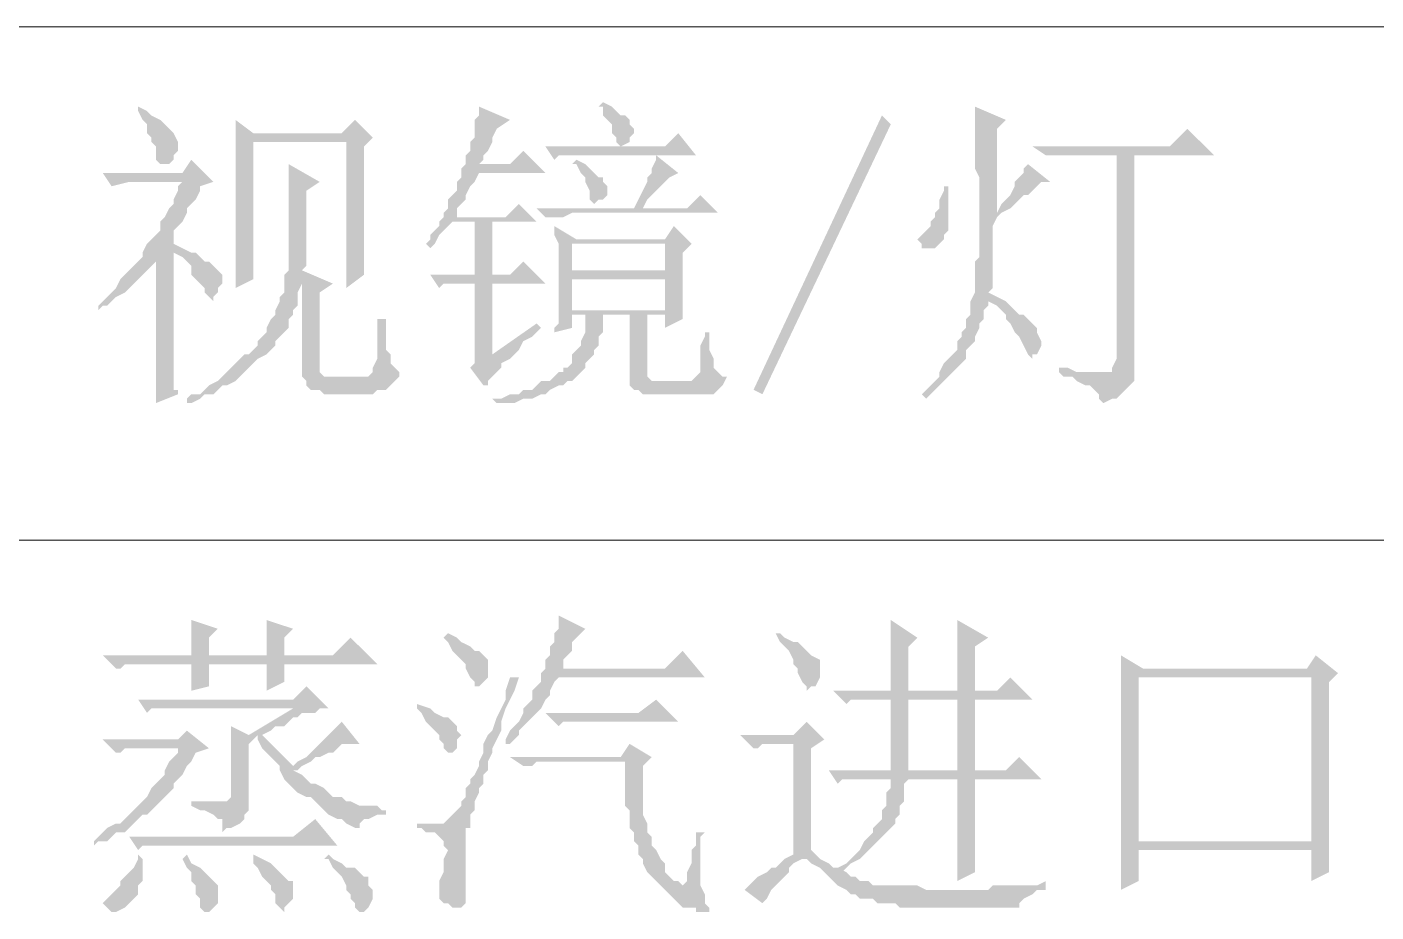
# Model space of a CAD drawing. Header units: millimetres. Extents: x 6 to 291, y 3 to 207.
# Drawn here: x 267.12 to 280.02, y 89.58 to 98.04 of the extents above; entities that cross this region are included whole.
import ezdxf

# ---------------------------------------------------------------- set-up
doc = ezdxf.new("R2010")
doc.units = ezdxf.units.MM

msp = doc.modelspace()

# ---------------------------------------------------------------- hatches: boundary and pattern name
at = {"true_color": 0x00b8b8}
h = msp.add_hatch(color=132, dxfattribs=at)
h.dxf.hatch_style = 2
h.paths.add_polyline_path([(268.18161, 97.282), (268.18161, 97.239667), (268.223944, 97.155), (268.266277, 97.112667), (268.266277, 97.028), (268.30861, 96.985667), (268.30861, 96.943333), (268.350944, 96.901), (268.350944, 96.774), (268.393277, 96.731667), (268.477944, 96.731667), (268.520277, 96.774), (268.520277, 96.816333), (268.56261, 96.858667), (268.56261, 96.943333), (268.520277, 97.028), (268.477944, 97.070333), (268.43561, 97.112667), (268.393277, 97.155), (268.30861, 97.197333), (268.266277, 97.239667)])
h = msp.add_hatch(color=132, dxfattribs=at)
h.dxf.hatch_style = 2
h.paths.add_polyline_path([(271.441277, 97.282), (271.441277, 97.197333), (271.398944, 97.155), (271.398944, 96.985667), (271.35661, 96.943333), (271.35661, 96.858667), (271.314277, 96.816333), (271.314277, 96.731667), (271.271944, 96.689333), (271.441277, 96.731667), (271.48361, 96.774), (271.48361, 96.816333), (271.525944, 96.858667), (271.568277, 96.943333), (271.568277, 96.985667), (271.61061, 97.070333), (271.73761, 97.155)])
h = msp.add_hatch(color=132, dxfattribs=at)
h.dxf.hatch_style = 2
h.paths.add_polyline_path([(272.62661, 97.324333), (272.584277, 97.282), (272.62661, 97.282), (272.62661, 97.197333), (272.668944, 97.155), (272.711277, 97.112667), (272.711277, 97.028), (272.75361, 96.985667), (272.75361, 96.943333), (272.795944, 96.901), (272.88061, 96.943333), (272.88061, 96.985667), (272.922944, 97.028), (272.922944, 97.070333), (272.88061, 97.112667), (272.88061, 97.155), (272.838277, 97.197333), (272.795944, 97.197333), (272.75361, 97.239667), (272.711277, 97.282)])
h = msp.add_hatch(color=132, dxfattribs=at)
h.dxf.hatch_style = 2
h.paths.add_polyline_path([(276.18261, 97.282), (276.18261, 96.689333), (276.224944, 96.604667), (276.224944, 96.266), (276.394277, 96.266), (276.394277, 97.070333), (276.478944, 97.155)])
h = msp.add_hatch(color=132, dxfattribs=at)
h.dxf.hatch_style = 2
h.paths.add_polyline_path([(269.112944, 97.155), (269.112944, 97.028), (269.282277, 97.028)])
h = msp.add_hatch(color=132, dxfattribs=at)
h.dxf.hatch_style = 2
h.paths.add_polyline_path([(270.255944, 97.155), (270.128944, 97.028), (269.112944, 97.028), (269.112944, 95.546333), (269.282277, 95.631), (269.282277, 96.943333), (270.171277, 96.943333), (270.425277, 96.985667)])
h = msp.add_hatch(color=132, dxfattribs=at)
h.dxf.hatch_style = 2
h.paths.add_polyline_path([(274.15061, 94.530333), (274.065944, 94.572667), (275.29361, 97.197333), (275.378277, 97.112667)])
h = msp.add_hatch(color=132, dxfattribs=at)
h.dxf.hatch_style = 2
h.paths.add_polyline_path([(273.346277, 97.028), (273.219277, 96.901), (272.076277, 96.901), (272.160944, 96.774), (272.203277, 96.816333), (273.51561, 96.816333)])
h = msp.add_hatch(color=132, dxfattribs=at)
h.dxf.hatch_style = 2
h.paths.add_polyline_path([(278.21461, 97.070333), (278.045277, 96.901), (276.732944, 96.901), (276.859944, 96.816333), (278.46861, 96.816333)])
h = msp.add_hatch(color=132, dxfattribs=at)
h.dxf.hatch_style = 2
h.paths.add_polyline_path([(270.425277, 96.985667), (270.171277, 96.943333), (270.171277, 95.546333), (270.34061, 95.673333), (270.34061, 95.800333), (270.34061, 96.901)])
h = msp.add_hatch(color=132, dxfattribs=at)
h.dxf.hatch_style = 2
h.paths.add_polyline_path([(268.68961, 96.774), (268.604944, 96.647), (267.842944, 96.647), (267.92761, 96.52), (268.096944, 96.562333), (268.901277, 96.562333)])
h = msp.add_hatch(color=132, dxfattribs=at)
h.dxf.hatch_style = 2
h.paths.add_polyline_path([(271.86461, 96.858667), (271.73761, 96.731667), (271.441277, 96.731667), (271.271944, 96.689333), (271.271944, 96.604667), (271.22961, 96.562333), (271.22961, 96.477667), (271.187277, 96.435333), (271.144944, 96.393), (271.144944, 96.308333), (271.10261, 96.266), (271.10261, 96.223667), (271.22961, 96.223667), (271.22961, 96.308333), (271.271944, 96.350667), (271.314277, 96.393), (271.314277, 96.435333), (271.35661, 96.52), (271.398944, 96.562333), (271.441277, 96.647), (272.076277, 96.647)])
h = msp.add_hatch(color=132, dxfattribs=at)
h.dxf.hatch_style = 2
h.paths.add_polyline_path([(272.37261, 96.774), (272.330277, 96.731667), (272.37261, 96.731667), (272.414944, 96.647), (272.457277, 96.604667), (272.457277, 96.562333), (272.49961, 96.477667), (272.49961, 96.393), (272.541944, 96.350667), (272.584277, 96.393), (272.62661, 96.393), (272.668944, 96.435333), (272.668944, 96.52), (272.62661, 96.562333), (272.62661, 96.604667), (272.584277, 96.604667), (272.541944, 96.647), (272.49961, 96.689333), (272.457277, 96.731667)])
h = msp.add_hatch(color=132, dxfattribs=at)
h.dxf.hatch_style = 2
h.paths.add_polyline_path([(273.13461, 96.816333), (273.13461, 96.774), (273.092277, 96.689333), (273.092277, 96.647), (273.049944, 96.604667), (273.049944, 96.562333), (273.00761, 96.477667), (272.965277, 96.393), (272.922944, 96.308333), (273.00761, 96.308333), (273.049944, 96.393), (273.092277, 96.435333), (273.13461, 96.477667), (273.176944, 96.52), (273.219277, 96.562333), (273.26161, 96.604667), (273.346277, 96.647)])
h = msp.add_hatch(color=132, dxfattribs=at)
h.dxf.hatch_style = 2
h.paths.add_polyline_path([(277.70661, 96.816333), (277.537277, 96.816333), (277.537277, 94.869), (277.494944, 94.784333), (277.494944, 94.742), (276.986944, 94.742), (277.029277, 94.699667), (277.113944, 94.699667), (277.156277, 94.657333), (277.240944, 94.615), (277.283277, 94.615), (277.32561, 94.572667), (277.367944, 94.530333), (277.367944, 94.488), (277.410277, 94.445667), (277.494944, 94.488), (277.537277, 94.488), (277.57961, 94.530333), (277.621944, 94.572667), (277.664277, 94.615), (277.70661, 94.657333), (277.70661, 94.784333)])
h = msp.add_hatch(color=132, dxfattribs=at)
h.dxf.hatch_style = 2
h.paths.add_polyline_path([(269.620944, 96.731667), (269.620944, 95.715667), (269.57861, 95.673333), (269.747944, 95.673333), (269.747944, 94.699667), (269.790277, 94.657333), (269.790277, 94.615), (269.83261, 94.572667), (269.917277, 94.572667), (269.95961, 94.530333), (270.425277, 94.530333), (270.46761, 94.572667), (270.552277, 94.572667), (270.59461, 94.615), (270.636944, 94.657333), (270.679277, 94.699667), (269.95961, 94.699667), (269.917277, 94.742), (269.917277, 95.504), (270.044277, 95.588667), (269.747944, 95.715667), (269.790277, 95.758), (269.790277, 96.477667), (269.917277, 96.562333)])
h = msp.add_hatch(color=132, dxfattribs=at)
h.dxf.hatch_style = 2
h.paths.add_polyline_path([(276.69061, 96.731667), (276.648277, 96.689333), (276.648277, 96.647), (276.605944, 96.604667), (276.56361, 96.562333), (276.56361, 96.52), (276.521277, 96.435333), (276.478944, 96.393), (276.43661, 96.350667), (276.394277, 96.266), (276.224944, 96.266), (276.224944, 95.842667), (276.18261, 95.800333), (276.18261, 95.504), (276.140277, 95.419333), (276.140277, 95.292333), (276.097944, 95.25), (276.097944, 95.165333), (276.05561, 95.123), (276.05561, 95.080667), (276.013277, 95.038333), (276.013277, 94.953667), (275.970944, 94.911333), (275.92861, 94.869), (275.886277, 94.826667), (275.843944, 94.742), (275.843944, 94.699667), (275.80161, 94.657333), (275.716944, 94.572667), (275.67461, 94.530333), (275.716944, 94.488), (275.759277, 94.530333), (275.80161, 94.572667), (275.843944, 94.615), (275.886277, 94.657333), (275.92861, 94.699667), (275.970944, 94.742), (276.013277, 94.784333), (276.05561, 94.826667), (276.097944, 94.869), (276.097944, 94.953667), (276.140277, 94.996), (276.18261, 95.038333), (276.18261, 95.080667), (276.224944, 95.165333), (276.224944, 95.207667), (276.267277, 95.25), (276.267277, 95.334667), (276.30961, 95.377), (276.30961, 95.419333), (276.394277, 95.461667), (276.30961, 95.504), (276.351944, 95.546333), (276.351944, 96.139), (276.394277, 96.223667), (276.43661, 96.266), (276.521277, 96.308333), (276.56361, 96.350667), (276.605944, 96.393), (276.648277, 96.435333), (276.69061, 96.435333), (276.732944, 96.477667), (276.775277, 96.52), (276.81761, 96.562333), (276.902277, 96.562333)])
h = msp.add_hatch(color=132, dxfattribs=at)
h.dxf.hatch_style = 2
h.paths.add_polyline_path([(268.901277, 96.562333), (268.604944, 96.562333), (268.56261, 96.52), (268.56261, 96.477667), (268.520277, 96.393), (268.520277, 96.350667), (268.477944, 96.308333), (268.43561, 96.223667), (268.393277, 96.181333), (268.393277, 96.096667), (268.350944, 96.054333), (268.30861, 96.012), (268.266277, 95.969667), (268.223944, 95.885), (268.520277, 95.885), (268.604944, 95.842667), (268.647277, 95.800333), (268.68961, 95.758), (268.68961, 95.673333), (268.731944, 95.631), (268.774277, 95.588667), (268.81661, 95.546333), (268.81661, 95.504), (268.858944, 95.461667), (268.901277, 95.419333), (268.901277, 95.461667), (268.94361, 95.504), (268.94361, 95.546333), (268.985944, 95.588667), (268.985944, 95.673333), (268.94361, 95.715667), (268.901277, 95.758), (268.858944, 95.800333), (268.81661, 95.800333), (268.774277, 95.842667), (268.731944, 95.885), (268.68961, 95.885), (268.604944, 95.927333), (268.520277, 95.969667), (268.520277, 96.096667), (268.56261, 96.139), (268.604944, 96.181333), (268.647277, 96.266), (268.647277, 96.308333), (268.68961, 96.350667), (268.731944, 96.393), (268.774277, 96.477667), (268.774277, 96.52)])
h = msp.add_hatch(color=132, dxfattribs=at)
h.dxf.hatch_style = 2
h.paths.add_polyline_path([(275.92861, 96.52), (275.886277, 96.52), (275.886277, 96.477667), (275.843944, 96.393), (275.843944, 96.308333), (275.80161, 96.266), (275.80161, 96.223667), (275.759277, 96.181333), (275.759277, 96.139), (275.716944, 96.096667), (275.67461, 96.054333), (275.632277, 96.012), (275.67461, 95.969667), (275.67461, 95.927333), (275.80161, 95.927333), (275.843944, 95.969667), (275.886277, 96.012), (275.886277, 96.054333), (275.92861, 96.096667), (275.92861, 96.435333)])
h = msp.add_hatch(color=132, dxfattribs=at)
h.dxf.hatch_style = 2
h.paths.add_polyline_path([(273.557944, 96.435333), (273.430944, 96.308333), (271.99161, 96.308333), (272.076277, 96.223667), (272.24561, 96.223667), (272.330277, 96.266), (273.727277, 96.266)])
h = msp.add_hatch(color=132, dxfattribs=at)
h.dxf.hatch_style = 2
h.paths.add_polyline_path([(271.822277, 96.350667), (271.695277, 96.223667), (271.10261, 96.223667), (271.060277, 96.181333), (271.060277, 96.139), (271.017944, 96.096667), (270.97561, 96.054333), (270.97561, 96.012), (270.933277, 95.969667), (270.97561, 95.927333), (271.017944, 95.969667), (271.060277, 96.054333), (271.10261, 96.096667), (271.144944, 96.139), (271.187277, 96.181333), (271.99161, 96.181333)])
h = msp.add_hatch(color=132, dxfattribs=at)
h.dxf.hatch_style = 2
h.paths.add_polyline_path([(271.568277, 95.673333), (271.568277, 96.181333), (271.398944, 96.181333), (271.398944, 95.673333)])
h = msp.add_hatch(color=132, dxfattribs=at)
h.dxf.hatch_style = 2
h.paths.add_polyline_path([(272.160944, 96.139), (272.160944, 96.054333), (272.203277, 95.969667), (272.37261, 96.012)])
h = msp.add_hatch(color=132, dxfattribs=at)
h.dxf.hatch_style = 2
h.paths.add_polyline_path([(273.303944, 96.139), (273.219277, 96.012), (272.37261, 96.012), (272.203277, 95.969667), (272.203277, 95.673333), (272.330277, 95.715667), (272.330277, 95.969667), (273.473277, 95.969667)])
h = msp.add_hatch(color=132, dxfattribs=at)
h.dxf.hatch_style = 2
h.paths.add_polyline_path([(268.223944, 95.885), (268.223944, 95.842667), (268.18161, 95.800333), (268.139277, 95.758), (268.096944, 95.715667), (268.05461, 95.673333), (268.012277, 95.631), (267.969944, 95.546333), (267.92761, 95.504), (267.885277, 95.461667), (267.842944, 95.419333), (267.80061, 95.377), (267.80061, 95.334667), (267.842944, 95.377), (267.885277, 95.377), (267.92761, 95.419333), (267.969944, 95.461667), (268.05461, 95.504), (268.096944, 95.546333), (268.139277, 95.588667), (268.18161, 95.631), (268.223944, 95.673333), (268.266277, 95.715667), (268.30861, 95.758), (268.350944, 95.800333), (268.350944, 95.885), (268.520277, 95.885)])
h = msp.add_hatch(color=132, dxfattribs=at)
h.dxf.hatch_style = 2
h.paths.add_polyline_path([(268.520277, 95.885), (268.350944, 95.885), (268.350944, 94.530333), (268.350944, 94.445667), (268.56261, 94.530333), (268.56261, 94.572667), (268.520277, 94.572667), (268.520277, 95.800333)])
h = msp.add_hatch(color=132, dxfattribs=at)
h.dxf.hatch_style = 2
h.paths.add_polyline_path([(273.473277, 95.969667), (273.219277, 95.969667), (273.219277, 95.715667), (272.330277, 95.715667), (272.203277, 95.673333), (272.203277, 95.334667), (272.330277, 95.334667), (272.330277, 95.631), (273.38861, 95.631), (273.38861, 95.885)])
h = msp.add_hatch(color=132, dxfattribs=at)
h.dxf.hatch_style = 2
h.paths.add_polyline_path([(271.86461, 95.800333), (271.73761, 95.673333), (270.97561, 95.673333), (271.060277, 95.546333), (271.10261, 95.588667), (272.076277, 95.588667)])
h = msp.add_hatch(color=132, dxfattribs=at)
h.dxf.hatch_style = 2
h.paths.add_polyline_path([(269.57861, 95.673333), (269.57861, 95.504), (269.536277, 95.461667), (269.536277, 95.419333), (269.493944, 95.334667), (269.493944, 95.292333), (269.45161, 95.25), (269.409277, 95.165333), (269.409277, 95.123), (269.366944, 95.080667), (269.32461, 95.038333), (269.32461, 94.996), (269.282277, 94.953667), (269.239944, 94.911333), (269.19761, 94.911333), (269.155277, 94.869), (269.112944, 94.826667), (269.07061, 94.784333), (269.028277, 94.742), (268.985944, 94.699667), (268.94361, 94.657333), (268.858944, 94.615), (268.81661, 94.572667), (268.774277, 94.530333), (268.68961, 94.530333), (268.647277, 94.488), (268.647277, 94.445667), (268.68961, 94.445667), (268.774277, 94.488), (268.81661, 94.530333), (268.901277, 94.530333), (268.94361, 94.572667), (268.985944, 94.615), (269.028277, 94.615), (269.112944, 94.657333), (269.155277, 94.699667), (269.19761, 94.742), (269.239944, 94.784333), (269.282277, 94.826667), (269.32461, 94.869), (269.409277, 94.911333), (269.45161, 94.953667), (269.493944, 94.996), (269.493944, 95.038333), (269.536277, 95.080667), (269.57861, 95.123), (269.620944, 95.165333), (269.620944, 95.25), (269.663277, 95.292333), (269.663277, 95.334667), (269.70561, 95.377), (269.70561, 95.504), (269.747944, 95.588667), (269.747944, 95.673333)])
h = msp.add_hatch(color=132, dxfattribs=at)
h.dxf.hatch_style = 2
h.paths.add_polyline_path([(271.568277, 95.588667), (271.398944, 95.588667), (271.398944, 94.953667), (271.398944, 94.826667), (271.35661, 94.784333), (271.48361, 94.615), (271.525944, 94.615), (271.525944, 94.657333), (271.568277, 94.699667), (271.61061, 94.742), (271.652944, 94.784333), (271.652944, 94.826667), (271.73761, 94.869), (271.779944, 94.911333), (271.568277, 94.911333)])
h = msp.add_hatch(color=132, dxfattribs=at)
h.dxf.hatch_style = 2
h.paths.add_polyline_path([(273.38861, 95.631), (273.219277, 95.631), (273.219277, 95.334667), (272.203277, 95.334667), (272.203277, 95.207667), (272.160944, 95.165333), (272.160944, 95.123), (272.330277, 95.165333), (272.330277, 95.292333), (273.38861, 95.292333), (273.38861, 95.588667)])
h = msp.add_hatch(color=132, dxfattribs=at)
h.dxf.hatch_style = 2
h.paths.add_polyline_path([(276.394277, 95.461667), (276.30961, 95.419333), (276.394277, 95.377), (276.43661, 95.334667), (276.478944, 95.292333), (276.478944, 95.25), (276.521277, 95.207667), (276.56361, 95.123), (276.605944, 95.080667), (276.648277, 94.996), (276.69061, 94.911333), (276.732944, 94.869), (276.732944, 94.911333), (276.775277, 94.911333), (276.81761, 94.996), (276.81761, 95.038333), (276.775277, 95.123), (276.775277, 95.165333), (276.732944, 95.207667), (276.69061, 95.25), (276.648277, 95.292333), (276.605944, 95.292333), (276.56361, 95.334667), (276.521277, 95.377), (276.478944, 95.419333)])
h = msp.add_hatch(color=132, dxfattribs=at)
h.dxf.hatch_style = 2
h.paths.add_polyline_path([(270.552277, 95.25), (270.46761, 95.25), (270.46761, 94.869), (270.425277, 94.784333), (270.425277, 94.742), (270.382944, 94.699667), (270.044277, 94.699667), (270.679277, 94.699667), (270.679277, 94.742), (270.636944, 94.784333), (270.59461, 94.826667), (270.59461, 94.911333), (270.552277, 94.953667), (270.552277, 95.207667)])
h = msp.add_hatch(color=132, dxfattribs=at)
h.dxf.hatch_style = 2
h.paths.add_polyline_path([(272.62661, 95.292333), (272.457277, 95.292333), (272.457277, 95.123), (272.414944, 95.038333), (272.414944, 94.996), (272.37261, 94.953667), (272.330277, 94.911333), (272.330277, 94.826667), (272.287944, 94.784333), (272.24561, 94.784333), (272.24561, 94.742), (272.203277, 94.742), (272.160944, 94.699667), (272.11861, 94.657333), (272.033944, 94.657333), (271.99161, 94.615), (271.949277, 94.572667), (271.86461, 94.572667), (271.822277, 94.530333), (271.73761, 94.530333), (271.652944, 94.488), (271.568277, 94.488), (271.61061, 94.445667), (271.779944, 94.445667), (271.86461, 94.488), (271.949277, 94.488), (272.033944, 94.530333), (272.076277, 94.530333), (272.11861, 94.572667), (272.203277, 94.615), (272.24561, 94.615), (272.287944, 94.657333), (272.330277, 94.657333), (272.37261, 94.699667), (272.414944, 94.742), (272.457277, 94.784333), (272.457277, 94.826667), (272.49961, 94.869), (272.541944, 94.911333), (272.541944, 94.953667), (272.584277, 94.996), (272.584277, 95.080667), (272.62661, 95.123), (272.62661, 95.207667)])
h = msp.add_hatch(color=132, dxfattribs=at)
h.dxf.hatch_style = 2
h.paths.add_polyline_path([(271.99161, 95.207667), (271.568277, 94.911333), (271.779944, 94.911333), (271.822277, 94.953667), (271.86461, 95.038333), (271.949277, 95.080667), (272.033944, 95.165333)])
h = msp.add_hatch(color=132, dxfattribs=at)
h.dxf.hatch_style = 2
h.paths.add_polyline_path([(272.88061, 95.292333), (272.88061, 94.742), (272.88061, 94.615), (273.176944, 94.657333), (273.092277, 94.657333), (273.049944, 94.699667), (273.049944, 95.292333), (273.219277, 95.292333)])
h = msp.add_hatch(color=132, dxfattribs=at)
h.dxf.hatch_style = 2
h.paths.add_polyline_path([(273.38861, 95.292333), (272.88061, 95.292333), (273.219277, 95.292333), (273.219277, 95.165333), (273.38861, 95.25)])
h = msp.add_hatch(color=132, dxfattribs=at)
h.dxf.hatch_style = 2
h.paths.add_polyline_path([(273.64261, 95.123), (273.600277, 95.123), (273.600277, 95.080667), (273.557944, 94.996), (273.557944, 94.742), (273.51561, 94.699667), (273.473277, 94.657333), (273.176944, 94.657333), (272.88061, 94.615), (272.922944, 94.572667), (272.965277, 94.572667), (273.00761, 94.530333), (273.684944, 94.530333), (273.727277, 94.572667), (273.76961, 94.615), (273.811944, 94.699667), (273.76961, 94.699667), (273.727277, 94.742), (273.684944, 94.784333), (273.684944, 94.869), (273.64261, 94.953667), (273.64261, 95.080667)])
h = msp.add_hatch(color=132, dxfattribs=at)
h.dxf.hatch_style = 2
h.paths.add_polyline_path([(276.986944, 94.784333), (276.986944, 94.742), (277.410277, 94.742), (277.156277, 94.742), (277.07161, 94.784333)])
h = msp.add_hatch(color=132, dxfattribs=at)
h.dxf.hatch_style = 2
h.paths.add_polyline_path([(268.68961, 92.371333), (268.68961, 92.032667), (268.858944, 92.032667), (268.858944, 92.202), (268.94361, 92.286667)])
h = msp.add_hatch(color=132, dxfattribs=at)
h.dxf.hatch_style = 2
h.paths.add_polyline_path([(269.409277, 92.371333), (269.409277, 92.032667), (269.57861, 92.032667), (269.57861, 92.202), (269.663277, 92.286667)])
h = msp.add_hatch(color=132, dxfattribs=at)
h.dxf.hatch_style = 2
h.paths.add_polyline_path([(272.203277, 92.413667), (272.203277, 92.286667), (272.160944, 92.244333), (272.160944, 92.159667), (272.11861, 92.117333), (272.11861, 92.032667), (272.076277, 91.990333), (272.076277, 91.905667), (272.033944, 91.863333), (272.24561, 91.905667), (272.24561, 91.990333), (272.287944, 92.032667), (272.330277, 92.075), (272.330277, 92.159667), (272.37261, 92.202), (272.457277, 92.286667)])
h = msp.add_hatch(color=132, dxfattribs=at)
h.dxf.hatch_style = 2
h.paths.add_polyline_path([(275.378277, 92.371333), (275.378277, 91.694), (275.54761, 91.694), (275.54761, 92.117333), (275.632277, 92.202)])
h = msp.add_hatch(color=132, dxfattribs=at)
h.dxf.hatch_style = 2
h.paths.add_polyline_path([(276.013277, 92.371333), (276.013277, 91.694), (276.18261, 91.694), (276.18261, 92.117333), (276.30961, 92.202)])
h = msp.add_hatch(color=132, dxfattribs=at)
h.dxf.hatch_style = 2
h.paths.add_polyline_path([(271.144944, 92.244333), (271.10261, 92.202), (271.144944, 92.159667), (271.187277, 92.075), (271.22961, 92.032667), (271.271944, 91.990333), (271.314277, 91.948), (271.314277, 91.905667), (271.35661, 91.821), (271.398944, 91.778667), (271.398944, 91.736333), (271.441277, 91.736333), (271.48361, 91.778667), (271.525944, 91.821), (271.525944, 91.990333), (271.48361, 92.032667), (271.441277, 92.075), (271.398944, 92.075), (271.35661, 92.117333), (271.271944, 92.159667), (271.22961, 92.202)])
h = msp.add_hatch(color=132, dxfattribs=at)
h.dxf.hatch_style = 2
h.paths.add_polyline_path([(274.319944, 92.244333), (274.27761, 92.244333), (274.319944, 92.159667), (274.362277, 92.117333), (274.40461, 92.075), (274.446944, 91.990333), (274.446944, 91.948), (274.489277, 91.905667), (274.489277, 91.863333), (274.53161, 91.778667), (274.573944, 91.736333), (274.573944, 91.694), (274.616277, 91.736333), (274.65861, 91.736333), (274.700944, 91.821), (274.700944, 91.863333), (274.700944, 91.990333), (274.616277, 92.032667), (274.573944, 92.075), (274.53161, 92.117333), (274.489277, 92.159667), (274.446944, 92.159667), (274.362277, 92.202)])
h = msp.add_hatch(color=132, dxfattribs=at)
h.dxf.hatch_style = 2
h.paths.add_polyline_path([(270.21361, 92.202), (270.044277, 92.032667), (267.842944, 92.032667), (267.969944, 91.905667), (268.012277, 91.905667), (268.05461, 91.948), (270.46761, 91.948)])
h = msp.add_hatch(color=132, dxfattribs=at)
h.dxf.hatch_style = 2
h.paths.add_polyline_path([(273.38861, 92.075), (273.219277, 91.905667), (272.24561, 91.905667), (272.033944, 91.863333), (272.033944, 91.778667), (271.99161, 91.736333), (271.949277, 91.694), (271.949277, 91.609333), (271.906944, 91.567), (271.86461, 91.524667), (271.86461, 91.482333), (271.822277, 91.397667), (271.779944, 91.355333), (271.73761, 91.313), (271.695277, 91.228333), (271.695277, 91.186), (271.73761, 91.186), (271.779944, 91.228333), (271.822277, 91.270667), (271.822277, 91.313), (271.86461, 91.355333), (271.906944, 91.397667), (271.949277, 91.44), (271.99161, 91.482333), (272.033944, 91.524667), (272.076277, 91.609333), (272.11861, 91.651667), (272.11861, 91.694), (272.160944, 91.778667), (272.203277, 91.821), (273.600277, 91.821)])
h = msp.add_hatch(color=132, dxfattribs=at)
h.dxf.hatch_style = 2
h.paths.add_polyline_path([(277.57961, 92.032667), (277.57961, 91.863333), (279.399944, 91.821), (279.399944, 90.254667), (277.748944, 90.254667), (277.57961, 90.212333), (277.57961, 90.17), (279.399944, 90.17), (279.399944, 89.873667), (279.569277, 89.958333), (279.569277, 91.778667), (279.653944, 91.863333), (277.791277, 91.905667)])
h = msp.add_hatch(color=132, dxfattribs=at)
h.dxf.hatch_style = 2
h.paths.add_polyline_path([(279.442277, 92.032667), (279.35761, 91.905667), (277.791277, 91.905667), (279.653944, 91.863333)])
h = msp.add_hatch(color=132, dxfattribs=at)
h.dxf.hatch_style = 2
h.paths.add_polyline_path([(268.858944, 91.948), (268.68961, 91.948), (268.68961, 91.694), (268.858944, 91.736333)])
h = msp.add_hatch(color=132, dxfattribs=at)
h.dxf.hatch_style = 2
h.paths.add_polyline_path([(269.57861, 91.948), (269.409277, 91.948), (269.409277, 91.694), (269.57861, 91.778667), (269.57861, 91.863333)])
h = msp.add_hatch(color=132, dxfattribs=at)
h.dxf.hatch_style = 2
h.paths.add_polyline_path([(277.57961, 91.863333), (277.57961, 90.212333), (277.748944, 90.254667), (277.748944, 91.821), (279.399944, 91.821)])
h = msp.add_hatch(color=132, dxfattribs=at)
h.dxf.hatch_style = 2
h.paths.add_polyline_path([(269.790277, 91.736333), (269.663277, 91.609333), (268.18161, 91.609333), (269.663277, 91.524667), (269.239944, 91.270667), (269.32461, 91.270667), (269.32461, 91.228333), (269.366944, 91.143667), (269.409277, 91.101333), (269.45161, 91.059), (269.493944, 91.016667), (269.536277, 90.974333), (269.536277, 90.932), (269.57861, 90.847333), (269.620944, 90.805), (269.663277, 90.762667), (269.70561, 90.720333), (269.790277, 90.678), (269.83261, 90.678), (269.874944, 90.635667), (269.917277, 90.593333), (269.95961, 90.551), (270.001944, 90.508667), (270.08661, 90.466333), (270.128944, 90.466333), (270.171277, 90.424), (270.255944, 90.381667), (270.298277, 90.381667), (270.298277, 90.424), (270.34061, 90.466333), (270.382944, 90.466333), (270.46761, 90.508667), (270.552277, 90.508667), (270.552277, 90.551), (270.509944, 90.551), (270.46761, 90.593333), (270.298277, 90.593333), (270.21361, 90.635667), (270.171277, 90.635667), (270.128944, 90.678), (270.044277, 90.678), (270.001944, 90.720333), (269.95961, 90.762667), (269.874944, 90.805), (269.83261, 90.805), (269.790277, 90.847333), (269.747944, 90.889667), (269.663277, 90.932), (269.70561, 90.932), (269.747944, 90.974333), (269.663277, 90.974333), (269.620944, 91.016667), (269.57861, 91.059), (269.536277, 91.101333), (269.493944, 91.143667), (269.45161, 91.186), (269.409277, 91.228333), (269.366944, 91.270667), (269.45161, 91.313), (269.493944, 91.355333), (269.57861, 91.355333), (269.620944, 91.397667), (269.663277, 91.44), (269.70561, 91.44), (269.747944, 91.482333), (269.874944, 91.482333), (269.917277, 91.524667), (270.001944, 91.524667)])
h = msp.add_hatch(color=132, dxfattribs=at)
h.dxf.hatch_style = 2
h.paths.add_polyline_path([(271.779944, 91.821), (271.73761, 91.821), (271.695277, 91.694), (271.695277, 91.609333), (271.652944, 91.524667), (271.61061, 91.44), (271.568277, 91.313), (271.525944, 91.270667), (271.48361, 91.186), (271.48361, 91.101333), (271.441277, 91.016667), (271.441277, 90.974333), (271.398944, 90.889667), (271.35661, 90.847333), (271.35661, 90.805), (271.314277, 90.762667), (271.314277, 90.678), (271.271944, 90.635667), (271.271944, 90.593333), (271.22961, 90.551), (271.187277, 90.508667), (271.144944, 90.466333), (271.10261, 90.424), (271.017944, 90.424), (271.35661, 90.424), (271.35661, 90.466333), (271.35661, 90.508667), (271.398944, 90.551), (271.398944, 90.635667), (271.441277, 90.720333), (271.441277, 90.762667), (271.48361, 90.805), (271.48361, 90.889667), (271.525944, 90.932), (271.525944, 91.016667), (271.568277, 91.101333), (271.568277, 91.143667), (271.61061, 91.228333), (271.652944, 91.313), (271.652944, 91.397667), (271.695277, 91.524667), (271.73761, 91.609333), (271.779944, 91.694), (271.822277, 91.821)])
h = msp.add_hatch(color=132, dxfattribs=at)
h.dxf.hatch_style = 2
h.paths.add_polyline_path([(276.521277, 91.821), (276.394277, 91.694), (274.827944, 91.694), (274.954944, 91.567), (274.997277, 91.609333), (276.732944, 91.609333)])
h = msp.add_hatch(color=132, dxfattribs=at)
h.dxf.hatch_style = 2
h.paths.add_polyline_path([(268.18161, 91.609333), (268.266277, 91.482333), (268.30861, 91.524667), (269.663277, 91.524667)])
h = msp.add_hatch(color=132, dxfattribs=at)
h.dxf.hatch_style = 2
h.paths.add_polyline_path([(273.13461, 91.609333), (272.965277, 91.482333), (272.076277, 91.482333), (272.203277, 91.355333), (272.24561, 91.397667), (273.346277, 91.397667)])
h = msp.add_hatch(color=132, dxfattribs=at)
h.dxf.hatch_style = 2
h.paths.add_polyline_path([(275.54761, 90.932), (275.54761, 91.609333), (275.378277, 91.609333), (275.378277, 90.932)])
h = msp.add_hatch(color=132, dxfattribs=at)
h.dxf.hatch_style = 2
h.paths.add_polyline_path([(276.18261, 91.609333), (276.013277, 91.609333), (276.013277, 90.932), (275.378277, 90.932), (276.18261, 90.932)])
h = msp.add_hatch(color=132, dxfattribs=at)
h.dxf.hatch_style = 2
h.paths.add_polyline_path([(270.84861, 91.567), (270.84861, 91.524667), (270.890944, 91.482333), (270.933277, 91.397667), (270.97561, 91.355333), (271.017944, 91.313), (271.060277, 91.270667), (271.060277, 91.228333), (271.10261, 91.186), (271.10261, 91.143667), (271.144944, 91.101333), (271.187277, 91.101333), (271.22961, 91.143667), (271.22961, 91.228333), (271.271944, 91.270667), (271.22961, 91.313), (271.22961, 91.355333), (271.187277, 91.397667), (271.144944, 91.44), (271.10261, 91.44), (271.017944, 91.482333), (270.97561, 91.524667)])
h = msp.add_hatch(color=132, dxfattribs=at)
h.dxf.hatch_style = 2
h.paths.add_polyline_path([(269.07061, 91.355333), (269.07061, 90.678), (269.028277, 90.635667), (268.985944, 90.635667), (268.68961, 90.593333), (268.774277, 90.551), (268.81661, 90.551), (268.901277, 90.508667), (268.94361, 90.466333), (268.985944, 90.466333), (268.985944, 90.339333), (269.028277, 90.381667), (269.07061, 90.381667), (269.155277, 90.424), (269.19761, 90.466333), (269.19761, 90.508667), (269.239944, 90.551), (269.239944, 91.186), (269.32461, 91.270667), (269.239944, 91.270667)])
h = msp.add_hatch(color=132, dxfattribs=at)
h.dxf.hatch_style = 2
h.paths.add_polyline_path([(270.128944, 91.397667), (270.08661, 91.355333), (270.044277, 91.313), (270.001944, 91.270667), (269.95961, 91.228333), (269.917277, 91.186), (270.298277, 91.186)])
h = msp.add_hatch(color=132, dxfattribs=at)
h.dxf.hatch_style = 2
h.paths.add_polyline_path([(274.573944, 91.397667), (274.446944, 91.270667), (273.938944, 91.270667), (274.065944, 91.143667), (274.108277, 91.143667), (274.15061, 91.186), (274.446944, 91.186), (274.743277, 91.228333)])
h = msp.add_hatch(color=132, dxfattribs=at)
h.dxf.hatch_style = 2
h.paths.add_polyline_path([(268.647277, 91.313), (268.56261, 91.228333), (267.842944, 91.228333), (267.969944, 91.101333), (268.012277, 91.101333), (268.05461, 91.143667), (268.858944, 91.143667)])
h = msp.add_hatch(color=132, dxfattribs=at)
h.dxf.hatch_style = 2
h.paths.add_polyline_path([(274.743277, 91.228333), (274.446944, 91.186), (274.446944, 90.127667), (274.362277, 90.085333), (274.319944, 90.043), (274.27761, 90.000667), (274.235277, 90.000667), (274.192944, 89.958333), (274.108277, 89.916), (274.065944, 89.873667), (274.02361, 89.831333), (273.981277, 89.789), (274.15061, 89.662), (274.192944, 89.704333), (274.235277, 89.789), (274.27761, 89.831333), (274.319944, 89.873667), (274.362277, 89.916), (274.40461, 89.958333), (274.40461, 90.000667), (274.446944, 90.043), (274.53161, 90.085333), (274.65861, 90.127667), (274.616277, 90.17), (274.616277, 91.143667)])
h = msp.add_hatch(color=132, dxfattribs=at)
h.dxf.hatch_style = 2
h.paths.add_polyline_path([(268.858944, 91.143667), (268.56261, 91.143667), (268.56261, 91.101333), (268.520277, 91.059), (268.477944, 91.016667), (268.43561, 90.932), (268.43561, 90.889667), (268.393277, 90.847333), (268.350944, 90.805), (268.30861, 90.762667), (268.266277, 90.678), (268.223944, 90.635667), (268.18161, 90.593333), (268.139277, 90.551), (268.096944, 90.508667), (268.05461, 90.466333), (268.012277, 90.424), (267.969944, 90.424), (267.885277, 90.381667), (267.842944, 90.339333), (267.80061, 90.297), (267.758277, 90.254667), (267.758277, 90.212333), (267.80061, 90.254667), (267.885277, 90.254667), (267.92761, 90.297), (267.969944, 90.339333), (268.05461, 90.339333), (268.096944, 90.381667), (268.139277, 90.424), (268.18161, 90.466333), (268.223944, 90.508667), (268.266277, 90.508667), (268.30861, 90.551), (268.350944, 90.593333), (268.393277, 90.635667), (268.43561, 90.678), (268.477944, 90.720333), (268.520277, 90.762667), (268.520277, 90.805), (268.56261, 90.847333), (268.604944, 90.889667), (268.647277, 90.974333), (268.68961, 91.016667), (268.731944, 91.101333)])
h = msp.add_hatch(color=132, dxfattribs=at)
h.dxf.hatch_style = 2
h.paths.add_polyline_path([(269.917277, 91.186), (269.874944, 91.143667), (269.83261, 91.101333), (269.790277, 91.059), (269.70561, 91.016667), (269.663277, 90.974333), (269.747944, 90.974333), (269.83261, 91.016667), (269.874944, 91.059), (269.917277, 91.059), (270.001944, 91.101333), (270.044277, 91.101333), (270.08661, 91.143667), (270.128944, 91.186), (270.255944, 91.186)])
h = msp.add_hatch(color=132, dxfattribs=at)
h.dxf.hatch_style = 2
h.paths.add_polyline_path([(272.88061, 91.186), (272.795944, 91.059), (271.73761, 91.059), (271.86461, 90.974333), (271.949277, 90.974333), (271.99161, 91.016667), (272.838277, 91.016667), (273.092277, 91.059)])
h = msp.add_hatch(color=132, dxfattribs=at)
h.dxf.hatch_style = 2
h.paths.add_polyline_path([(273.092277, 91.059), (272.838277, 91.016667), (272.838277, 90.593333), (272.88061, 90.551), (272.88061, 90.381667), (272.922944, 90.339333), (272.922944, 90.254667), (272.965277, 90.212333), (272.965277, 90.127667), (273.00761, 90.085333), (273.00761, 90.043), (273.049944, 89.958333), (273.092277, 89.916), (273.13461, 89.873667), (273.176944, 89.831333), (273.38861, 89.831333), (273.346277, 89.873667), (273.303944, 89.873667), (273.26161, 89.916), (273.219277, 89.958333), (273.219277, 90.043), (273.176944, 90.085333), (273.13461, 90.17), (273.092277, 90.212333), (273.092277, 90.297), (273.049944, 90.339333), (273.049944, 90.424), (273.00761, 90.508667), (273.00761, 90.974333)])
h = msp.add_hatch(color=132, dxfattribs=at)
h.dxf.hatch_style = 2
h.paths.add_polyline_path([(276.605944, 91.059), (276.478944, 90.932), (274.78561, 90.932), (274.870277, 90.805), (274.91261, 90.847333), (276.81761, 90.847333)])
h = msp.add_hatch(color=132, dxfattribs=at)
h.dxf.hatch_style = 2
h.paths.add_polyline_path([(275.378277, 90.847333), (275.378277, 90.762667), (275.335944, 90.720333), (275.335944, 90.593333), (275.29361, 90.551), (275.29361, 90.466333), (275.251277, 90.424), (275.208944, 90.381667), (275.208944, 90.339333), (275.16661, 90.297), (275.124277, 90.254667), (275.081944, 90.17), (275.03961, 90.127667), (274.997277, 90.085333), (274.954944, 90.043), (274.870277, 90.000667), (274.91261, 89.958333), (274.954944, 90.000667), (274.997277, 90.043), (275.081944, 90.085333), (275.124277, 90.127667), (275.16661, 90.17), (275.208944, 90.212333), (275.251277, 90.254667), (275.29361, 90.297), (275.335944, 90.339333), (275.378277, 90.381667), (275.42061, 90.424), (275.42061, 90.466333), (275.462944, 90.508667), (275.462944, 90.593333), (275.505277, 90.635667), (275.505277, 90.805), (275.54761, 90.847333), (276.013277, 90.847333)])
h = msp.add_hatch(color=132, dxfattribs=at)
h.dxf.hatch_style = 2
h.paths.add_polyline_path([(276.18261, 90.847333), (275.378277, 90.847333), (276.013277, 90.847333), (276.013277, 89.873667), (276.18261, 89.958333), (276.18261, 90.762667)])
h = msp.add_hatch(color=132, dxfattribs=at)
h.dxf.hatch_style = 2
h.paths.add_polyline_path([(268.68961, 90.635667), (268.68961, 90.593333), (268.985944, 90.635667), (268.774277, 90.635667)])
h = msp.add_hatch(color=132, dxfattribs=at)
h.dxf.hatch_style = 2
h.paths.add_polyline_path([(269.874944, 90.466333), (269.663277, 90.297), (268.096944, 90.297), (268.18161, 90.17), (268.223944, 90.212333), (270.08661, 90.212333)])
h = msp.add_hatch(color=132, dxfattribs=at)
h.dxf.hatch_style = 2
h.paths.add_polyline_path([(270.84861, 90.424), (270.84861, 90.381667), (270.890944, 90.381667), (270.933277, 90.339333), (271.017944, 90.339333), (271.060277, 90.297), (271.10261, 90.254667), (271.10261, 90.212333), (271.144944, 90.17), (271.10261, 90.085333), (271.10261, 89.958333), (271.060277, 89.873667), (271.060277, 89.704333), (271.10261, 89.662), (271.144944, 89.662), (271.187277, 89.619667), (271.271944, 89.619667), (271.314277, 89.662), (271.314277, 90.000667), (271.314277, 90.381667), (271.35661, 90.381667), (271.35661, 90.424), (270.933277, 90.424)])
h = msp.add_hatch(color=132, dxfattribs=at)
h.dxf.hatch_style = 2
h.paths.add_polyline_path([(273.51561, 90.339333), (273.51561, 90.212333), (273.473277, 90.17), (273.473277, 90.043), (273.430944, 89.958333), (273.430944, 89.873667), (273.38861, 89.831333), (273.176944, 89.831333), (273.219277, 89.789), (273.26161, 89.746667), (273.303944, 89.704333), (273.346277, 89.662), (273.38861, 89.619667), (273.51561, 89.619667), (273.51561, 89.577333), (273.64261, 89.577333), (273.64261, 89.619667), (273.600277, 89.662), (273.600277, 89.746667), (273.557944, 89.831333), (273.557944, 89.958333), (273.557944, 90.297), (273.600277, 90.339333)])
h = msp.add_hatch(color=132, dxfattribs=at)
h.dxf.hatch_style = 2
h.paths.add_polyline_path([(277.57961, 90.17), (277.57961, 89.789), (277.748944, 89.873667), (277.748944, 90.17), (279.399944, 90.17)])
h = msp.add_hatch(color=132, dxfattribs=at)
h.dxf.hatch_style = 2
h.paths.add_polyline_path([(268.18161, 90.127667), (268.18161, 90.085333), (268.139277, 90.000667), (268.096944, 89.958333), (268.05461, 89.916), (268.012277, 89.873667), (268.012277, 89.831333), (267.969944, 89.789), (267.92761, 89.746667), (267.885277, 89.704333), (267.842944, 89.662), (267.885277, 89.619667), (267.92761, 89.577333), (267.969944, 89.577333), (268.05461, 89.619667), (268.096944, 89.662), (268.139277, 89.704333), (268.18161, 89.746667), (268.18161, 89.831333), (268.223944, 89.873667), (268.223944, 90.085333)])
h = msp.add_hatch(color=132, dxfattribs=at)
h.dxf.hatch_style = 2
h.paths.add_polyline_path([(268.647277, 90.127667), (268.604944, 90.085333), (268.647277, 90.000667), (268.68961, 89.958333), (268.68961, 89.873667), (268.731944, 89.831333), (268.731944, 89.746667), (268.774277, 89.704333), (268.774277, 89.619667), (268.81661, 89.577333), (268.858944, 89.577333), (268.901277, 89.619667), (268.94361, 89.662), (268.94361, 89.831333), (268.901277, 89.873667), (268.858944, 89.916), (268.81661, 89.958333), (268.774277, 90.000667), (268.68961, 90.043)])
h = msp.add_hatch(color=132, dxfattribs=at)
h.dxf.hatch_style = 2
h.paths.add_polyline_path([(269.282277, 90.127667), (269.282277, 90.043), (269.32461, 90.000667), (269.366944, 89.916), (269.409277, 89.873667), (269.45161, 89.831333), (269.45161, 89.789), (269.493944, 89.746667), (269.493944, 89.662), (269.536277, 89.619667), (269.57861, 89.577333), (269.57861, 89.619667), (269.620944, 89.662), (269.663277, 89.704333), (269.663277, 89.873667), (269.620944, 89.873667), (269.57861, 89.916), (269.536277, 89.958333), (269.493944, 90.000667), (269.45161, 90.043), (269.366944, 90.085333)])
h = msp.add_hatch(color=132, dxfattribs=at)
h.dxf.hatch_style = 2
h.paths.add_polyline_path([(270.001944, 90.127667), (269.95961, 90.085333), (270.001944, 90.085333), (270.044277, 90.000667), (270.08661, 89.958333), (270.128944, 89.916), (270.171277, 89.831333), (270.171277, 89.789), (270.21361, 89.746667), (270.21361, 89.704333), (270.255944, 89.662), (270.255944, 89.619667), (270.298277, 89.577333), (270.34061, 89.577333), (270.382944, 89.619667), (270.425277, 89.704333), (270.425277, 89.789), (270.382944, 89.831333), (270.382944, 89.916), (270.34061, 89.916), (270.298277, 89.958333), (270.255944, 90.000667), (270.171277, 90.000667), (270.128944, 90.043), (270.044277, 90.085333)])
h = msp.add_hatch(color=132, dxfattribs=at)
h.dxf.hatch_style = 2
h.paths.add_polyline_path([(274.65861, 90.127667), (274.53161, 90.085333), (274.573944, 90.085333), (274.616277, 90.043), (274.700944, 90.000667), (274.78561, 89.916), (274.827944, 89.873667), (274.870277, 89.831333), (274.954944, 89.789), (276.013277, 89.789), (275.716944, 89.789), (275.632277, 89.831333), (275.208944, 89.831333), (275.16661, 89.873667), (275.081944, 89.873667), (275.03961, 89.916), (274.997277, 89.916), (274.954944, 89.958333), (274.870277, 90.000667), (274.827944, 90.000667), (274.78561, 90.043), (274.700944, 90.085333)])
h = msp.add_hatch(color=132, dxfattribs=at)
h.dxf.hatch_style = 2
h.paths.add_polyline_path([(276.859944, 89.873667), (276.775277, 89.831333), (276.351944, 89.831333), (276.30961, 89.789), (274.954944, 89.789), (274.997277, 89.746667), (275.03961, 89.746667), (275.081944, 89.704333), (275.208944, 89.704333), (275.251277, 89.662), (275.42061, 89.662), (275.462944, 89.619667), (276.605944, 89.619667), (276.605944, 89.662), (276.648277, 89.704333), (276.732944, 89.746667), (276.775277, 89.789), (276.859944, 89.789)])

# ---------------------------------------------------------------- linework, layer by layer
at = {"color": 8, "lineweight": 0, "true_color": 0x808080}
for points in [[(215.053192, 98.044), (287.10461, 98.044)], [(287.10461, 93.133333), (215.053192, 93.133333)]]:
    msp.add_lwpolyline(points, dxfattribs=at)

doc.saveas('drawing.dxf')
